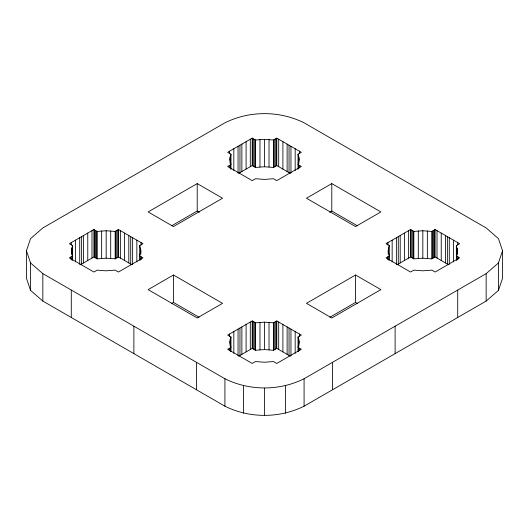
<?xml version="1.0" encoding="UTF-8"?>
<svg xmlns="http://www.w3.org/2000/svg" width="529" height="529" viewBox="0 0 529 529"><rect width="100%" height="100%" fill="white"/><g stroke="black" fill="none" stroke-linecap="round" stroke-linejoin="round"><path stroke-width="0.79" d="M71.468 253.206L71.765 248.174L72.645 245.595L69.365 243.704L93.904 229.533L97.184 231.431L106.17 230.75L115.157 231.431L118.443 229.533L142.982 243.704L139.702 245.595L139.702 260.116M139.702 245.595L140.879 250.786L139.702 255.97L142.982 257.868L118.443 272.038L115.157 270.14L106.17 270.822L97.184 270.14L93.904 272.038L69.365 257.868L72.645 255.97L71.468 250.786M230.975 154.19L229.798 159.374L230.975 164.565L227.688 166.463L252.227 180.627L255.514 178.729L264.5 179.41L273.486 178.729L276.773 180.627L301.312 166.463L298.025 164.565L299.202 159.374L298.025 154.19L301.312 152.292L276.773 138.122L273.486 140.02L264.5 139.339L255.514 140.02L252.227 138.122L227.688 152.292L230.975 154.19L230.975 169.406M230.975 337.006L229.798 342.197L230.975 347.381L227.688 349.279L252.227 363.449L255.514 361.552L264.5 362.233L273.486 361.552L276.773 363.449L301.312 349.279L298.025 347.381L299.202 342.197L298.025 337.006L301.312 335.108L276.773 320.944L273.486 322.835L264.5 322.161L255.514 322.835L252.227 320.944L227.688 335.108L230.975 337.006L230.975 351.527M388.121 254.013L388.418 248.174L389.298 245.595L386.018 243.704L410.557 229.533L413.843 231.431L422.83 230.75L431.816 231.431L435.096 229.533L459.635 243.704L456.355 245.595L456.355 260.116M456.355 245.595L457.532 250.786L456.355 255.97L459.635 257.868L435.096 272.038L431.816 270.14L422.83 270.822L413.843 270.14L410.557 272.038L386.018 257.868L389.298 255.97L388.121 250.786M26.45 250.786L30.55 238.625L42.842 227.933L224.918 122.814C249.536 110.574 279.464 110.574 304.082 122.814L486.158 227.933L498.45 238.625L502.55 250.786L502.55 278.214L498.45 290.375L486.158 301.067L304.082 406.186C279.464 418.426 249.536 418.426 224.918 406.186L42.842 301.067L30.55 290.375L26.45 278.214L26.45 250.786L30.55 262.946L30.55 290.375M498.45 290.375L498.45 262.946L502.55 250.786M30.55 262.946L42.842 273.638L224.918 378.757C249.536 390.997 279.464 390.997 304.082 378.757L486.158 273.638L498.45 262.946M197.211 183.596L148.127 211.937L173.459 226.564L222.544 198.223L197.211 183.596L197.211 211.031L171.601 225.817M80.355 264.784L93.904 256.962L97.184 258.86L106.17 258.178L115.157 258.86L118.443 256.962L131.992 264.784M238.678 173.373L252.227 165.551L255.514 167.448L264.5 166.767L273.486 167.448L276.773 165.551L290.322 173.373M173.459 275.007L148.127 289.634L197.211 317.969L222.544 303.348L173.459 275.007L173.459 302.436L199.069 317.221M331.789 183.596L306.456 198.223L355.541 226.564L380.873 211.937L331.789 183.596L331.789 211.031L357.399 225.817M171.35 303.659L173.459 302.436M329.679 212.248L331.789 211.031M355.541 275.007L306.456 303.348L331.789 317.969L380.873 289.634L355.541 275.007L355.541 302.436L329.931 317.221M238.678 356.196L252.227 348.373L255.514 350.271L264.5 349.59L273.486 350.271L276.773 348.373L290.322 356.196M397.008 264.784L410.557 256.962L413.843 258.86L422.83 258.178L431.816 258.86L435.096 256.962L448.645 264.784M197.211 211.031L199.321 212.248M355.541 302.436L357.65 303.659M486.158 273.638L486.158 301.067M457.995 256.922L457.995 259.342M457.724 242.593L457.724 245.013M457.711 290.064L457.711 317.493M457.532 250.786L457.532 253.206M457.235 248.174L457.235 255.011M456.864 248.531L456.864 253.371M456.864 256.267L456.864 260.301M453.505 240.159L453.505 261.941M449.286 237.726L449.286 264.348M447.369 236.615L447.369 264.044M445.451 235.511L445.451 262.939M441.232 233.077L441.232 260.506M437.014 230.637L437.014 258.073M435.096 229.533L435.096 256.962M434.587 229.831L434.587 257.259M433.456 230.479L433.456 257.907M432.325 231.133L432.325 258.562M431.816 231.431L431.816 258.86M427.353 230.922L427.353 258.35M422.83 230.75L422.83 258.178M418.3 230.922L418.3 258.35M413.843 231.431L413.843 258.86M413.328 231.133L413.328 258.562M412.197 230.479L412.197 257.907M411.073 229.831L411.073 257.259M410.557 229.533L410.557 256.962M408.639 230.637L408.639 258.073M404.421 233.077L404.421 260.506M400.202 235.511L400.202 262.939M398.284 236.615L398.284 264.044M396.366 237.726L396.366 264.348M395.117 326.195L395.117 353.63M392.154 240.159L392.154 261.941M389.298 245.595L389.298 260.116M388.789 256.267L388.789 260.301M388.418 248.174L388.418 253.821M387.936 242.593L387.936 245.013M387.658 256.922L387.658 259.342M332.529 362.332L332.529 389.761M304.082 378.757L304.082 406.186M299.672 165.511L299.672 167.931M299.672 348.333L299.672 350.753M299.394 151.182L299.394 153.602M299.394 334.004L299.394 336.424M298.911 156.763L298.911 163.216M298.911 339.585L298.911 346.039M298.541 164.863L298.541 168.09M298.541 347.679L298.541 351.712M298.025 154.19L298.025 169.406M298.025 337.006L298.025 351.527M295.175 148.748L295.175 170.53M295.175 331.571L295.175 353.352M290.957 146.315L290.957 172.937M290.957 329.131L290.957 355.759M289.039 145.21L289.039 172.639M289.039 328.026L289.039 355.455M287.121 144.1L287.121 171.528M287.121 326.922L287.121 354.351M285.567 385.853L285.567 413.288M282.903 141.666L282.903 169.095M282.903 324.482L282.903 351.911M278.69 139.233L278.69 166.661M278.69 322.049L278.69 349.477M276.773 138.122L276.773 165.551M276.773 320.944L276.773 348.373M276.257 138.419L276.257 165.848M276.257 321.235L276.257 348.671M275.126 139.074L275.126 166.503M275.126 321.89L275.126 349.319M274.002 139.722L274.002 167.151M274.002 322.545L274.002 349.973M273.486 140.02L273.486 167.448M273.486 322.835L273.486 350.271M269.023 139.511L269.023 166.939M269.023 322.326L269.023 349.762M264.5 139.339L264.5 166.767M264.5 322.161L264.5 349.59M264.5 388.22L264.5 415.655M259.977 139.511L259.977 166.939M259.977 322.326L259.977 349.762M255.514 140.02L255.514 167.448M255.514 322.835L255.514 350.271M254.998 139.722L254.998 167.151M254.998 322.545L254.998 349.973M253.874 139.074L253.874 166.503M253.874 321.89L253.874 349.319M252.743 138.419L252.743 165.848M252.743 321.235L252.743 348.671M252.227 138.122L252.227 165.551M252.227 320.944L252.227 348.373M250.31 139.233L250.31 166.661M250.31 322.049L250.31 349.477M246.097 141.666L246.097 169.095M246.097 324.482L246.097 351.911M243.433 385.853L243.433 413.288M241.879 144.1L241.879 171.528M241.879 326.922L241.879 354.351M239.961 145.21L239.961 172.639M239.961 328.026L239.961 355.455M238.043 146.315L238.043 172.937M238.043 329.131L238.043 355.759M233.825 148.748L233.825 170.53M233.825 331.571L233.825 353.352M230.459 164.863L230.459 168.09M230.459 347.679L230.459 351.712M230.089 156.763L230.089 163.216M230.089 339.585L230.089 346.039M229.606 151.182L229.606 153.602M229.606 334.004L229.606 336.424M229.328 165.511L229.328 167.931M229.328 348.333L229.328 350.753M224.918 378.757L224.918 406.186M196.471 362.332L196.471 389.761M141.342 256.922L141.342 259.342M141.064 242.593L141.064 245.013M140.879 250.786L140.879 254.013M140.582 248.174L140.582 253.821M140.211 256.267L140.211 260.301M136.846 240.159L136.846 261.941M133.883 326.195L133.883 353.63M132.634 237.726L132.634 264.348M130.716 236.615L130.716 264.044M128.798 235.511L128.798 262.939M124.58 233.077L124.58 260.506M120.361 230.637L120.361 258.073M118.443 229.533L118.443 256.962M117.927 229.831L117.927 257.259M116.803 230.479L116.803 257.907M115.672 231.133L115.672 258.562M115.157 231.431L115.157 258.86M110.7 230.922L110.7 258.35M106.17 230.75L106.17 258.178M101.647 230.922L101.647 258.35M97.184 231.431L97.184 258.86M96.675 231.133L96.675 258.562M95.544 230.479L95.544 257.907M94.413 229.831L94.413 257.259M93.904 229.533L93.904 256.962M91.986 230.637L91.986 258.073M87.768 233.077L87.768 260.506M83.549 235.511L83.549 262.939M81.631 236.615L81.631 264.044M79.714 237.726L79.714 264.348M75.495 240.159L75.495 261.941M72.645 245.595L72.645 260.116M72.136 248.531L72.136 253.371M72.136 256.267L72.136 260.301M71.765 248.174L71.765 255.011M71.276 242.593L71.276 245.013M71.289 290.064L71.289 317.493M71.005 256.922L71.005 259.342M42.842 273.638L42.842 301.067"/></g></svg>
